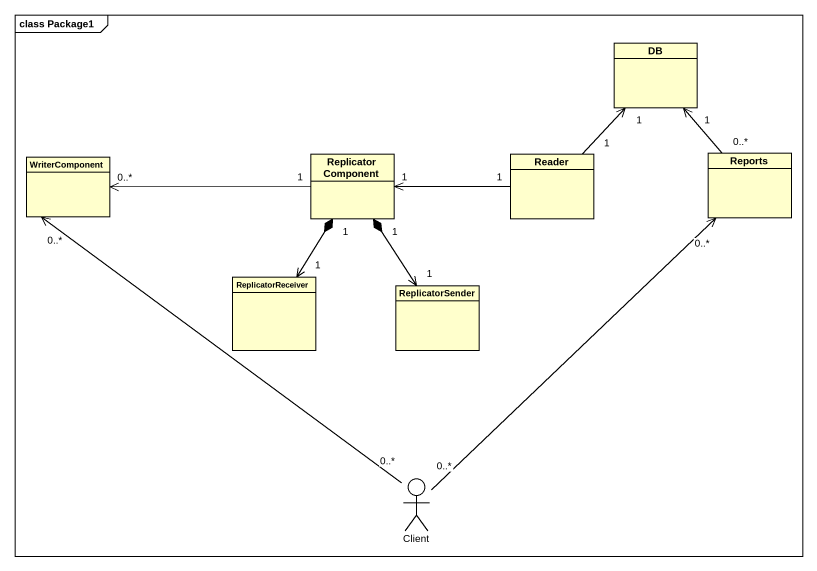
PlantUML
@startuml
mainframe class Package1
allowmixing
hide circle
hide empty members
class DB
class Reports
class WriterComponent
class ReplicatorComponent
class Reader
class ReplicatorReceiver
class ReplicatorSender
actor Client
Reports "0..*" -up-> "1" DB
Reports "0..*" <-- "0..*" Client
WriterComponent "0..*" <-- "0..*" Client
ReplicatorComponent "1" -left-> "0..*" WriterComponent
Reader "1" -up-> "1" DB
Reader "1" -left-> "1" ReplicatorComponent
ReplicatorReceiver "1" <-up-* "1" ReplicatorComponent
ReplicatorSender "1" <-up-* "1" ReplicatorComponent
@enduml
